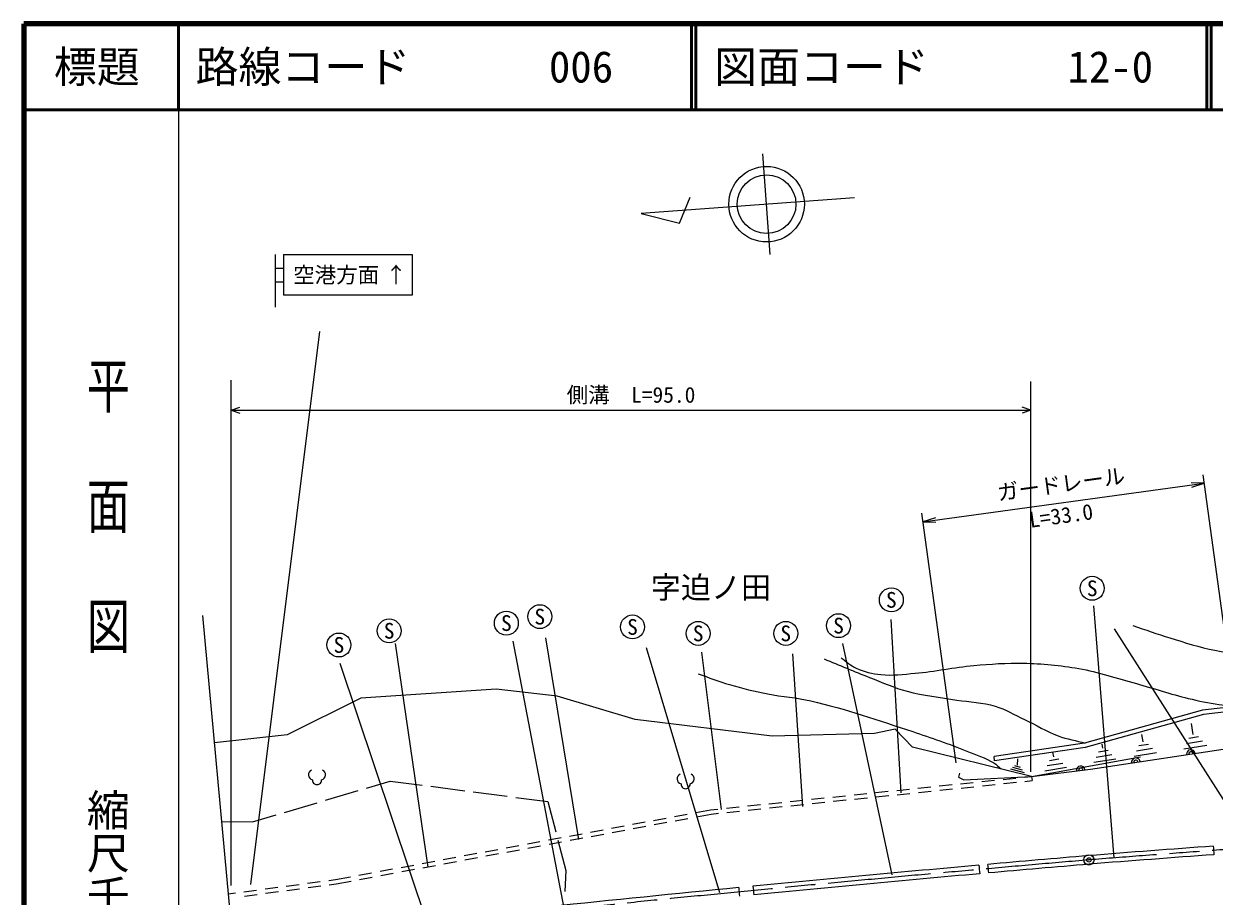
# Model space of a CAD drawing. Units: millimetres, scale not verified. Extents: x 40000 to 680000, y 20000 to 380000.
# Drawn here: x 40000 to 178608, y 278473 to 380000 of the extents above; entities that cross this region are included whole.
import ezdxf
from ezdxf.enums import TextEntityAlignment as Align

# ---------------------------------------------------------------- set-up
doc = ezdxf.new("R2010")
doc.units = ezdxf.units.MM
doc.header["$LTSCALE"] = 1000
doc.header["$PDMODE"] = 32
doc.header["$PDSIZE"] = 500
doc.linetypes.add('CHAIN', pattern=[18.5, 12, -1.5, 3.5, -1.5])
for name, color, linetype, lineweight in [('M-BGD', 7, 'Continuous', 25), ('M-BMK', 2, 'CHAIN', 13), ('M-BMK-HTXT', 7, 'Continuous', 13), ('M-BMK-SRVR', 3, 'Continuous', 25), ('M-STR-HTXT', 7, 'Continuous', 13), ('M-STR-STRC', 7, 'Continuous', 25), ('M-TTL', 2, 'Continuous', 140), ('M-TTL-BAND', 7, 'Continuous', 25), ('M-TTL-LINE', 7, 'Continuous', 50)]:
    doc.layers.add(name, color=color, linetype=linetype, lineweight=lineweight)
doc.layers.add('M-TTL-TXT', color=7, linetype='Continuous')
doc.styles.add('@ＭＳ ゴシック', font='')
doc.styles.add('ＭＳ ゴシック', font='')
doc.styles.get('@ＭＳ ゴシック').set_extended_font_data('@MS Gothic')
doc.styles.get('ＭＳ ゴシック').set_extended_font_data('MS Gothic')

# ---------------------------------------------------------------- blocks, each defined once
blk = doc.blocks.new('open_arrow')
at = {"color": 0, "linetype": 'Continuous', "lineweight": -2}
blk.add_lwpolyline([(7.5, 1.25), (0, 0), (7.5, -1.25)], dxfattribs=at)

msp = doc.modelspace()

# ---------------------------------------------------------------- linework, layer by layer
at = {"layer": 'M-BGD'}
for p, q in [((94992, 302553), (79235, 301527)), ((102088, 301750), (94992, 302553)), ((79235, 301527), (70666, 297242)), ((111194, 299027), (102088, 301750)), ((177253, 300110), (163497, 296269)), ((177348, 299619), (163601, 295780)), ((182648, 300714), (177253, 300110)), ((182727, 300221), (177348, 299619)), ((127128, 297108), (111194, 299027)), ((164198, 293269), (197986, 298358)), ((176163, 297292), (175954, 298582)), ((70666, 297242), (62215, 296303)), ((139046, 297421), (127128, 297108)), ((141456, 297911), (139046, 297421)), ((143465, 295814), (141456, 297911)), ((170340, 296424), (170199, 297298)), ((176794, 297007), (175654, 296823)), ((157350, 292415), (143465, 295814)), ((163497, 296269), (152989, 294714)), ((163601, 295780), (153044, 294218)), ((166248, 295412), (165143, 295233)), ((165636, 295688), (165561, 296153)), ((171425, 295647), (169555, 295345)), ((170961, 296143), (169839, 295962)), ((177736, 295998), (175077, 295569)), ((177265, 296503), (175365, 296196)), ((153044, 294218), (152989, 294714)), ((155725, 293704), (155732, 294456)), ((157350, 292415), (170022, 294687)), ((160969, 293933), (159156, 293640)), ((160519, 294415), (159431, 294239)), ((159917, 294687), (159831, 295222)), ((167161, 294434), (164583, 294017)), ((166705, 294923), (164863, 294625)), ((171889, 295150), (169271, 294727)), ((148934, 292785), (148833, 292312)), ((156509, 292812), (154927, 293260)), ((156286, 293126), (155155, 293447)), ((156062, 293441), (155384, 293633)), ((157350, 292415), (164198, 293269)), ((161419, 293452), (158881, 293042)), ((144115, 291039), (145602, 291194)), ((146594, 291297), (148081, 291452)), ((148833, 292312), (149474, 292009)), ((149073, 291555), (150560, 291709)), ((149134, 291060), (150622, 291215)), ((149474, 292009), (157350, 292415)), ((151552, 291812), (153039, 291967)), ((151613, 291318), (153101, 291472)), ((154031, 292070), (155518, 292225)), ((154092, 291575), (155580, 291730)), ((156510, 292328), (157350, 292415)), ((156572, 291833), (157402, 291919)), ((157350, 292415), (157402, 291919)), ((131719, 289751), (133207, 289906)), ((134199, 290009), (135686, 290163)), ((136678, 290266), (138165, 290421)), ((136739, 289772), (138227, 289926)), ((139157, 290524), (140644, 290679)), ((139218, 290029), (140706, 290184)), ((141636, 290782), (143123, 290936)), ((141697, 290287), (143185, 290441)), ((144176, 290545), (145664, 290699)), ((146655, 290802), (148143, 290957)), ((118234, 288207), (119971, 288530)), ((119971, 288530), (120812, 288617)), ((121803, 288720), (123291, 288875)), ((121865, 288225), (123352, 288380)), ((124282, 288978), (125770, 289133)), ((124344, 288483), (125831, 288638)), ((126761, 289236), (128249, 289390)), ((126823, 288741), (128310, 288895)), ((129240, 289493), (130728, 289648)), ((129302, 288998), (130789, 289153)), ((131781, 289256), (133268, 289411)), ((134260, 289514), (135747, 289668)), ((110883, 286839), (112353, 287112)), ((113333, 287295), (114804, 287568)), ((113408, 286801), (114879, 287075)), ((115784, 287751), (117254, 288024)), ((115859, 287257), (117329, 287531)), ((118309, 287713), (120043, 288036)), ((120043, 288036), (120873, 288122)), ((103532, 285471), (105002, 285744)), ((105982, 285927), (107453, 286200)), ((106057, 285433), (107528, 285707)), ((108433, 286383), (109903, 286656)), ((108508, 285889), (109978, 286163)), ((110958, 286345), (112428, 286619)), ((96181, 284103), (97651, 284376)), ((98631, 284559), (100102, 284832)), ((98706, 284066), (100177, 284339)), ((101082, 285015), (102552, 285288)), ((101157, 284522), (102627, 284795)), ((103607, 284977), (105077, 285251)), ((88830, 282735), (90300, 283008)), ((91280, 283191), (92751, 283464)), ((91355, 282698), (92826, 282971)), ((93731, 283647), (95201, 283920)), ((93806, 283154), (95276, 283427)), ((96256, 283610), (97726, 283883)), ((81479, 281367), (82949, 281640)), ((83929, 281823), (85400, 282096)), ((84004, 281330), (85475, 281603)), ((86380, 282279), (87850, 282552)), ((86455, 281786), (87925, 282059)), ((88905, 282242), (90375, 282515)), ((73036, 279969), (74518, 280166)), ((75507, 280298), (76311, 280405)), ((76311, 280405), (78049, 280728)), ((76390, 279913), (78124, 280235)), ((79029, 280911), (80499, 281184)), ((79104, 280418), (80574, 280691)), ((81554, 280874), (83024, 281147)), ((63831, 278744), (64636, 278851)), ((65624, 278982), (67106, 279180)), ((65686, 278488), (67169, 278685)), ((68095, 279311), (69577, 279509)), ((68157, 278817), (69639, 279014)), ((70565, 279640), (72048, 279837)), ((70627, 279146), (72110, 279343)), ((73098, 279474), (74580, 279672)), ((75569, 279803), (76390, 279913))]:
    msp.add_line(p, q, dxfattribs=at)
for centre, radius, start, end in [((175888, 295030), 498, 8.56407, 188.56407), ((175888, 295030), 249, 8.56407, 188.56407), ((169480, 294065), 498, 8.56407, 188.56407), ((169480, 294065), 249, 8.56407, 188.56407), ((73738, 292603), 597, 113.44836, 257.2818), ((74539, 292603), 597, 282.7182, 66.55164), ((116657, 292130), 597, 113.44836, 257.2818), ((117458, 292130), 597, 282.7182, 66.55164), ((163068, 293129), 498, 7.1126, 187.1126), ((163068, 293129), 249, 7.1126, 187.1126), ((74139, 291988), 533, 176.52859, 3.47141), ((117057, 291516), 533, 176.52859, 3.47141), ((384646, -2524232), 2816085, 94.19797, 94.4943), ((2986790, 493688), 2816085, 184.26419, 184.28447), ((468075, -3264587), 3560789, 94.89911, 95.08884), ((384646, -2524232), 2815088, 94.19794, 94.49423), ((468075, -3264587), 3560789, 95.10525, 95.53045), ((3697519, 602938), 3560789, 185.16992, 185.18596), ((3699482, 592382), 3560789, 184.99793, 185.01397), ((468075, -3264587), 3559792, 94.89917, 95.08886), ((468075, -3264587), 3559792, 95.10523, 95.53047), ((468075, -3264587), 3560789, 95.55735, 95.91383), ((3667065, 626639), 3560789, 185.59517, 185.61121), ((3669688, 616864), 3560789, 185.43454, 185.45058)]:
    msp.add_arc(centre, radius, start, end, dxfattribs=at)
for points, knots in [([(169145, 309959), (170574, 309486), (171991, 308978), (173430, 308542), (175172, 308014), (176904, 307421), (178694, 307091), (180650, 306730), (182644, 306514), (184632, 306517), (186791, 306520), (188936, 306885), (191077, 307158), (193245, 307435), (195373, 308048), (197555, 308170), (198870, 308244), (200202, 308209), (201503, 308002), (202151, 307899), (202767, 307648), (203400, 307471)], [0, 0, 0, 0, 1, 1, 1, 2, 2, 2, 3, 3, 3, 4, 4, 4, 5, 5, 5, 6, 6, 6, 7, 7, 7, 7]), ([(133194, 306095), (134949, 305376), (136691, 304624), (138458, 303936), (139910, 303370), (141339, 302722), (142844, 302316), (144740, 301806), (146711, 301627), (148648, 301304), (150130, 301057), (151662, 301029), (153101, 300596), (154297, 300236), (155380, 299576), (156509, 299044), (157833, 298420), (159084, 297629), (160457, 297120), (161472, 296744), (162551, 296572), (163599, 296297)], [0, 0, 0, 0, 1, 1, 1, 2, 2, 2, 3, 3, 3, 4, 4, 4, 5, 5, 5, 6, 6, 6, 7, 7, 7, 7]), ([(135168, 306197), (135759, 305803), (136293, 305308), (136939, 305016), (137836, 304611), (138813, 304363), (139791, 304257), (141111, 304112), (142449, 304311), (143772, 304425), (146072, 304623), (148339, 305116), (150638, 305319), (152551, 305488), (154472, 305637), (156391, 305589), (158549, 305536), (160711, 305343), (162836, 304965), (165113, 304560), (167319, 303820), (169550, 303211), (171570, 302659), (173555, 301980), (175590, 301490), (176771, 301205), (177961, 300937), (179166, 300781), (180038, 300668), (180920, 300673), (181797, 300619)], [0, 0, 0, 0, 1, 1, 1, 2, 2, 2, 3, 3, 3, 4, 4, 4, 5, 5, 5, 6, 6, 6, 7, 7, 7, 8, 8, 8, 9, 9, 9, 10, 10, 10, 10]), ([(118534, 304341), (119748, 303925), (120945, 303452), (122178, 303092), (123644, 302664), (125134, 302314), (126632, 302013), (128296, 301678), (130005, 301584), (131659, 301203), (135677, 300277), (139586, 298918), (143502, 297626), (145624, 296926), (147737, 296194), (149812, 295366), (150873, 294942), (151975, 294580), (152950, 293982), (153264, 293789), (153522, 293516), (153808, 293282)], [0, 0, 0, 0, 1, 1, 1, 2, 2, 2, 3, 3, 3, 4, 4, 4, 5, 5, 5, 6, 6, 6, 7, 7, 7, 7])]:
    msp.add_open_spline(points, degree=3, knots=knots, dxfattribs=at)
at = {"layer": 'M-BMK'}
for centre, radius, start, end in [((384646, -2524232), 2815586, 92.45106, 94.49426), ((468075, -3264587), 3560290, 94.89914, 96.51061)]:
    msp.add_arc(centre, radius, start, end, dxfattribs=at)
at = {"layer": 'M-BMK-HTXT'}
for p, q in [((166945, 309591), (186118, 279574)), ((79903, 291059), (82650, 291877)), ((82650, 291877), (86398, 291388)), ((87387, 291259), (91341, 290742)), ((75125, 289637), (78947, 290775)), ((92330, 290613), (96284, 290097)), ((97273, 289968), (101021, 289478)), ((70348, 288214), (74170, 289352)), ((101021, 289478), (101946, 285951)), ((63058, 287146), (66645, 287112)), ((66645, 287112), (69392, 287930)), ((102199, 284987), (103124, 281459)), ((103124, 281459), (103013, 279017))]:
    msp.add_line(p, q, dxfattribs=at)
at = {"layer": 'M-BMK-SRVR'}
msp.add_circle((164019, 282697), 598, dxfattribs=at)
msp.add_point((164019, 282697), dxfattribs=at)
at = {"layer": 'M-STR-HTXT'}
for p, q in [((126916, 353159), (126060, 364856)), ((136723, 359756), (111866, 357938)), ((116359, 356797), (117608, 359828)), ((111866, 357938), (116359, 356797)), ((64164, 279715), (64164, 338512)), ((157247, 292948), (157247, 338362)), ((64164, 335054), (65161, 335403)), ((64164, 335054), (157247, 335054)), ((64164, 335054), (65161, 334705)), ((157247, 335054), (156250, 335403)), ((157247, 335054), (156250, 334705)), ((181304, 298473), (177316, 327527)), ((144693, 322040), (177452, 326537)), ((148545, 293977), (144557, 323031)), ((64383, 272743), (60851, 311121))]:
    msp.add_line(p, q, dxfattribs=at)
for radius in [4398, 3421]:
    msp.add_circle((126488, 359008), radius, dxfattribs=at)
at = {"layer": 'M-STR-STRC'}
for p, q in [((69258, 353148), (69258, 347022)), ((70255, 353148), (85209, 353148)), ((70255, 353148), (70255, 348412)), ((85209, 353148), (85209, 348412)), ((69258, 351569), (70255, 351569)), ((69258, 349991), (70255, 349991)), ((85209, 348412), (70255, 348412)), ((66434, 279836), (74461, 344198)), ((166973, 282935), (164593, 312245)), ((142162, 290512), (140999, 310677)), ((87097, 281851), (83283, 307898)), ((102931, 277069), (96985, 308156)), ((104611, 285083), (100798, 308544)), ((141128, 280947), (135376, 307898)), ((121028, 278878), (112496, 307380)), ((121222, 288573), (118959, 306863)), ((130722, 288896), (129559, 306670)), ((86967, 275388), (76820, 305571))]:
    msp.add_line(p, q, dxfattribs=at)
for centre in [(164406, 314306), (141016, 312956), (100084, 311007), (82542, 309358), (96186, 310257), (110879, 309808), (134869, 309958), (76694, 307709), (118526, 309058), (128722, 309058)]:
    msp.add_circle(centre, 1393, dxfattribs=at)
at = {"layer": 'M-TTL'}
for p, q in [((40000, 380000), (40000, 20000)), ((680000, 380000), (40000, 380000))]:
    msp.add_line(p, q, dxfattribs=at)
at = {"layer": 'M-TTL-BAND'}
msp.add_line((58000, 370000), (58000, 20000), dxfattribs=at)
at = {"layer": 'M-TTL-LINE'}
for p, q in [((58000, 380000), (58000, 370000)), ((117750, 380000), (117750, 370000)), ((118250, 380000), (118250, 370000)), ((177750, 380000), (177750, 370000)), ((178250, 380000), (178250, 370000)), ((40000, 370000), (680000, 370000))]:
    msp.add_line(p, q, dxfattribs=at)

# ---------------------------------------------------------------- block references
at = {"layer": 'M-STR-HTXT', "xscale": 200, "yscale": 200}
for p, rotation in [((177452, 326537), 187.8), ((144693, 322040), 7.8)]:
    msp.add_blockref('open_arrow', p, dxfattribs=dict(at, rotation=rotation))

# ---------------------------------------------------------------- texts
at = {"layer": 'M-BMK-HTXT', "style": 'ＭＳ ゴシック'}
msp.add_text('字迫ノ田', height=2566, dxfattribs=at).set_placement((113009, 314408), align=Align.MIDDLE_LEFT)
at = {"layer": 'M-STR-HTXT', "style": 'ＭＳ ゴシック'}
msp.add_text('側溝\u3000L=95.0', height=1833, dxfattribs=at).set_placement((110705, 335353), align=Align.BOTTOM_CENTER)
for s, p in [('ガードレール', (160977, 324982)), ('L=33.0', (160977, 321308))]:
    msp.add_text(s, height=1833, rotation=7.815, dxfattribs=at).set_placement(p, align=Align.BOTTOM_CENTER)
at = {"layer": 'M-STR-STRC', "style": 'ＭＳ ゴシック'}
for s, p in [('空港方面', (76371, 350780)), ('↑', (83346, 350803)), ('S', (164406, 314306)), ('S', (141016, 312956)), ('S', (100084, 311007)), ('S', (96186, 310257)), ('S', (110879, 309808)), ('S', (134869, 309958)), ('S', (82542, 309358)), ('S', (118526, 309058)), ('S', (128722, 309058)), ('S', (76694, 307709))]:
    msp.add_text(s, height=1833, dxfattribs=at).set_placement(p, align=Align.MIDDLE_CENTER)
at = {"layer": 'M-TTL-BAND', "style": '@ＭＳ ゴシック', "width": 1.4}
msp.add_text('平  面  図', height=3666, rotation=270, dxfattribs=at).set_placement((49777, 306475), align=Align.MIDDLE_RIGHT)
at = {"layer": 'M-TTL-BAND', "style": '@ＭＳ ゴシック'}
msp.add_text('縮尺千分の一', height=3666, rotation=270, dxfattribs=at).set_placement((49777, 261030), align=Align.MIDDLE_RIGHT)
at = {"layer": 'M-TTL-TXT', "style": 'ＭＳ ゴシック'}
msp.add_text('標題', height=3666, dxfattribs=at).set_placement((48500, 375000), align=Align.MIDDLE_CENTER)
for s, p in [('路線コード', (60000, 375000)), ('図面コード', (120380, 375000)), ('006', (101142, 375000)), ('12-0', (161521, 375000))]:
    msp.add_text(s, height=3666, dxfattribs=at).set_placement(p, align=Align.MIDDLE_LEFT)

doc.saveas('drawing.dxf')
